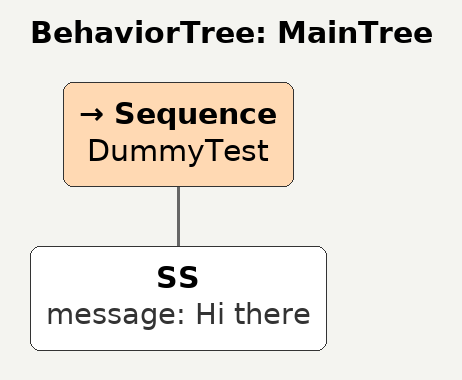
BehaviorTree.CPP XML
<root BTCPP_format="4" main_tree_to_execute="MainTree">
  <BehaviorTree ID="MainTree">
    <Sequence name="DummyTest">
      <SS message="Hi there"/>
    </Sequence>
  </BehaviorTree>
</root>
